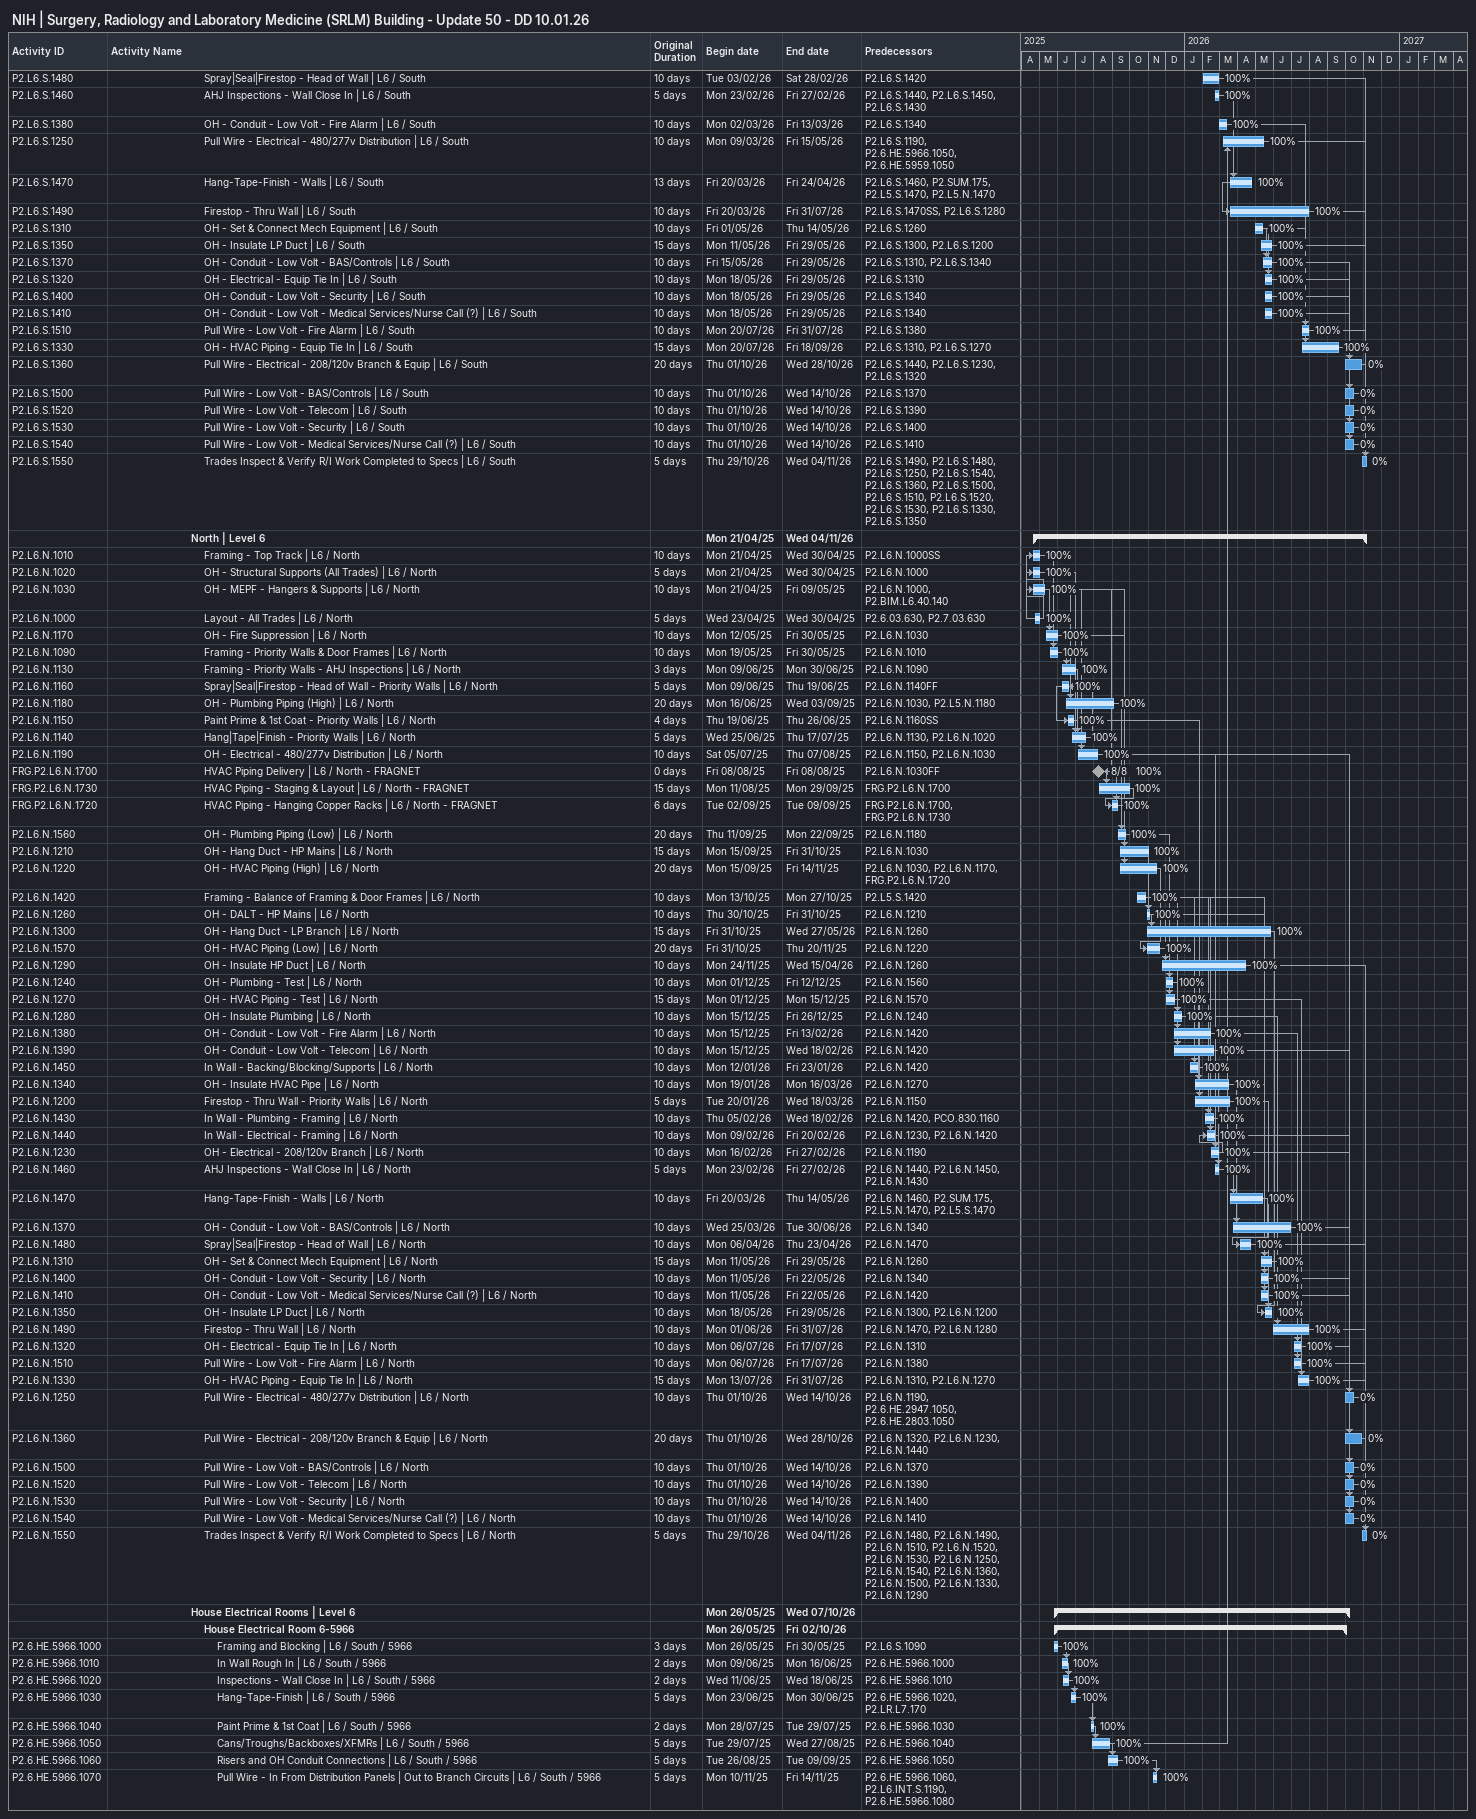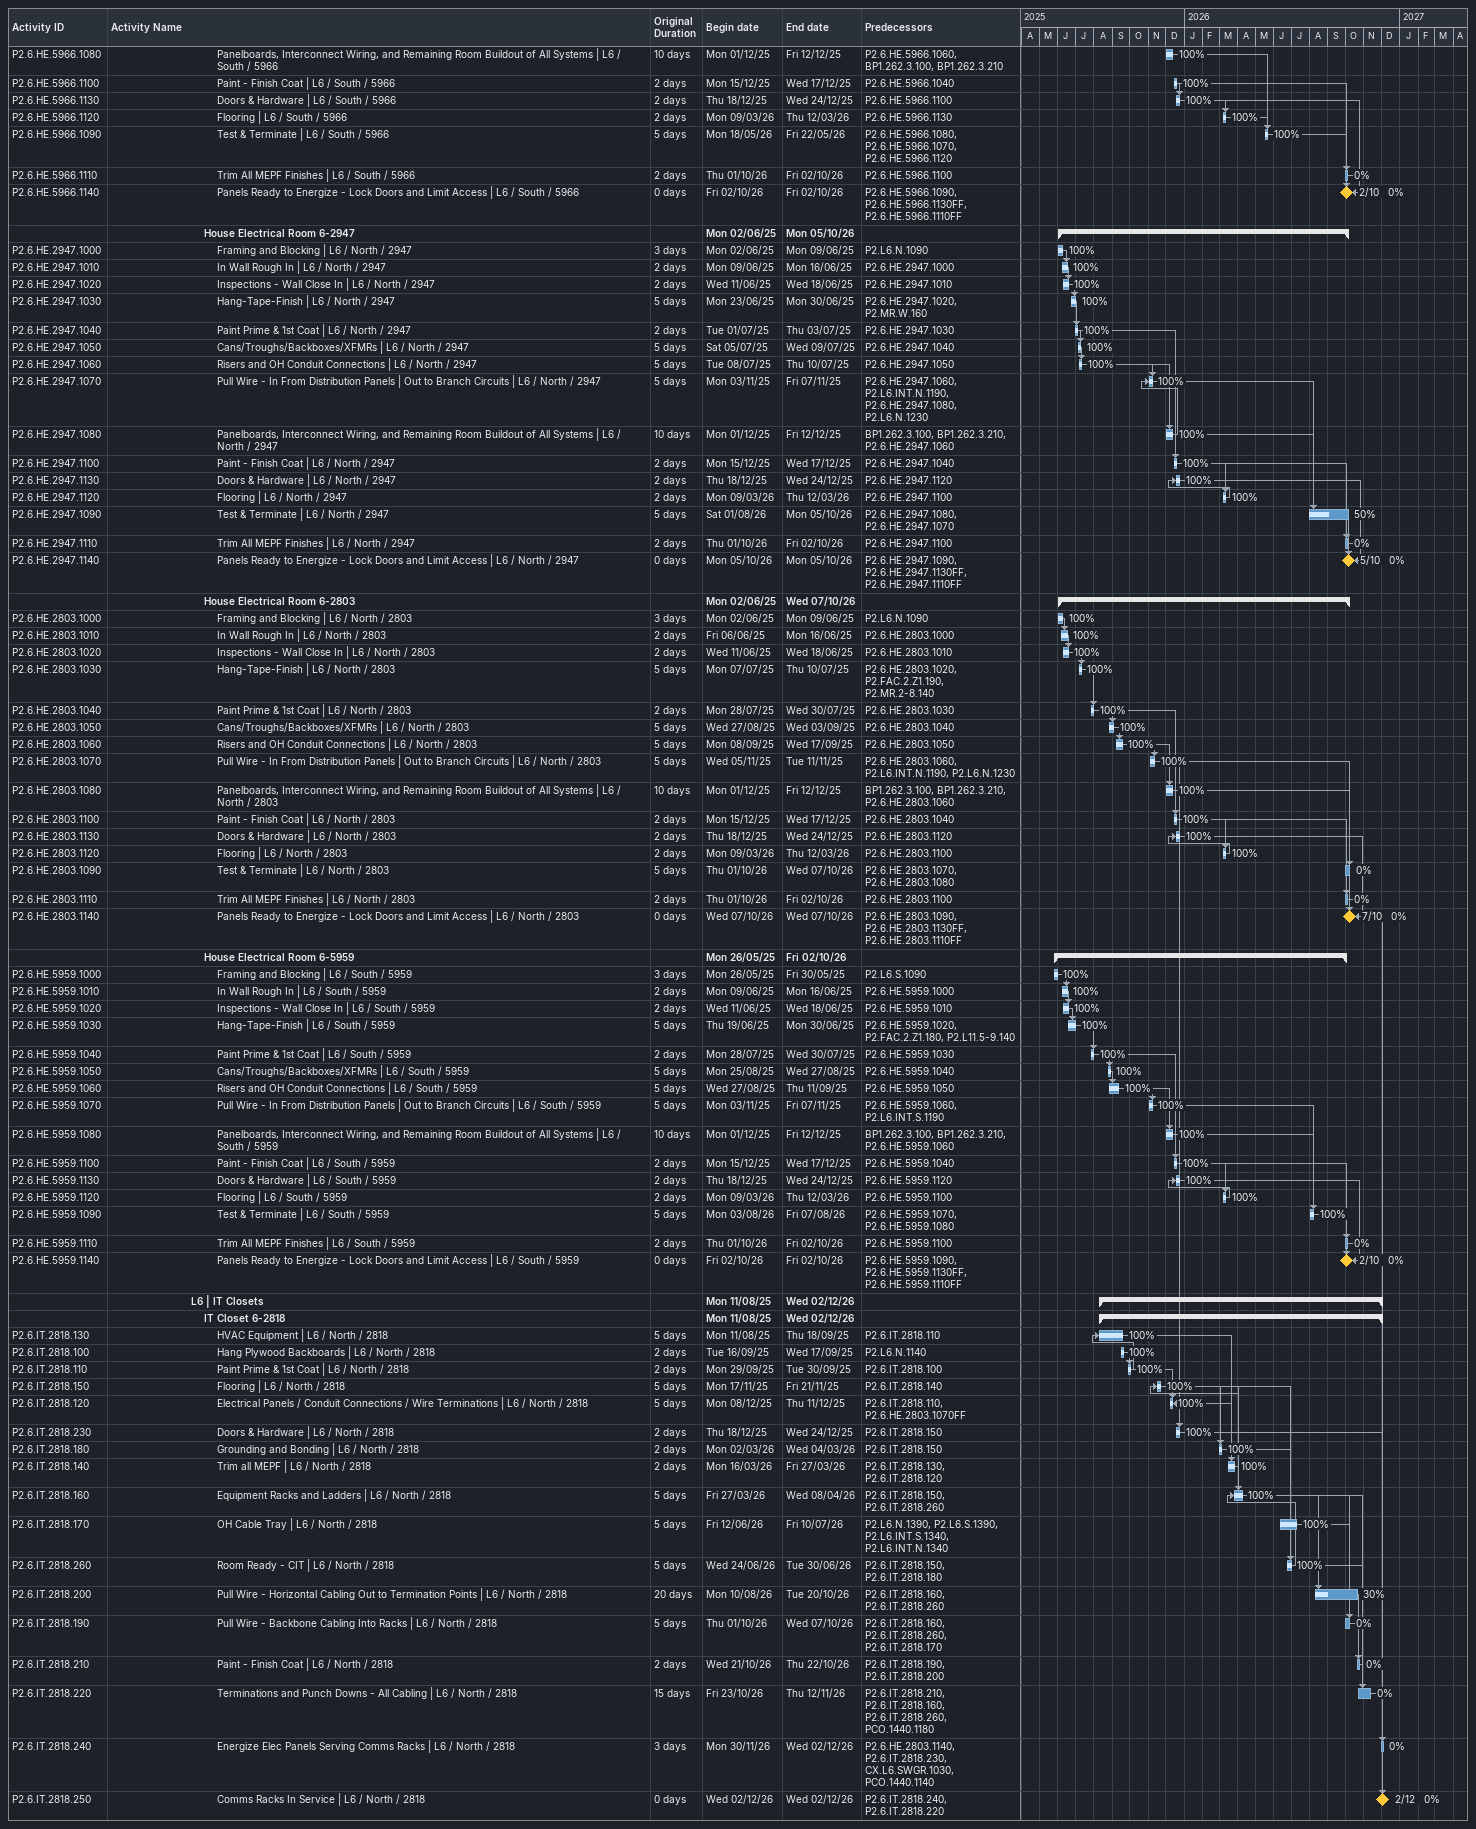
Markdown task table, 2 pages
NIH | Surgery, Radiology and Laboratory Medicine (SRLM) Building - Update 50 - DD 10.01.26

| ID | Level | Task | Original duration | Start | Finish | Predecessors | % complete |
|---|---|---|---|---|---|---|---|
| P2.L6.S.1480 | 8 | Spray\|Seal\|Firestop - Head of Wall \| L6 / South | 10d | 2026-02-03 | 2026-02-28 | P2.L6.S.1420 | 100 |
| P2.L6.S.1460 | 8 | AHJ Inspections - Wall Close In \| L6 / South | 5d | 2026-02-23 | 2026-02-27 | P2.L6.S.1440, P2.L6.S.1450, P2.L6.S.1430 | 100 |
| P2.L6.S.1380 | 8 | OH - Conduit - Low Volt - Fire Alarm \| L6 / South | 10d | 2026-03-02 | 2026-03-13 | P2.L6.S.1340 | 100 |
| P2.L6.S.1250 | 8 | Pull Wire - Electrical - 480/277v Distribution \| L6 / South | 10d | 2026-03-09 | 2026-05-15 | P2.L6.S.1190, P2.6.HE.5966.1050, P2.6.HE.5959.1050 | 100 |
| P2.L6.S.1470 | 8 | Hang-Tape-Finish - Walls \| L6 / South | 13d | 2026-03-20 | 2026-04-24 | P2.L6.S.1460, P2.SUM.175, P2.L5.S.1470, P2.L5.N.1470 | 100 |
| P2.L6.S.1490 | 8 | Firestop - Thru Wall \| L6 / South | 10d | 2026-03-20 | 2026-07-31 | P2.L6.S.1470SS, P2.L6.S.1280 | 100 |
| P2.L6.S.1310 | 8 | OH - Set & Connect Mech Equipment \| L6 / South | 10d | 2026-05-01 | 2026-05-14 | P2.L6.S.1260 | 100 |
| P2.L6.S.1350 | 8 | OH - Insulate LP Duct \| L6 / South | 15d | 2026-05-11 | 2026-05-29 | P2.L6.S.1300, P2.L6.S.1200 | 100 |
| P2.L6.S.1370 | 8 | OH - Conduit - Low Volt - BAS/Controls \| L6 / South | 10d | 2026-05-15 | 2026-05-29 | P2.L6.S.1310, P2.L6.S.1340 | 100 |
| P2.L6.S.1320 | 8 | OH - Electrical - Equip Tie In \| L6 / South | 10d | 2026-05-18 | 2026-05-29 | P2.L6.S.1310 | 100 |
| P2.L6.S.1400 | 8 | OH - Conduit - Low Volt - Security \| L6 / South | 10d | 2026-05-18 | 2026-05-29 | P2.L6.S.1340 | 100 |
| P2.L6.S.1410 | 8 | OH - Conduit - Low Volt - Medical Services/Nurse Call (?) \| L6 / South | 10d | 2026-05-18 | 2026-05-29 | P2.L6.S.1340 | 100 |
| P2.L6.S.1510 | 8 | Pull Wire - Low Volt - Fire Alarm \| L6 / South | 10d | 2026-07-20 | 2026-07-31 | P2.L6.S.1380 | 100 |
| P2.L6.S.1330 | 8 | OH - HVAC Piping - Equip Tie In \| L6 / South | 15d | 2026-07-20 | 2026-09-18 | P2.L6.S.1310, P2.L6.S.1270 | 100 |
| P2.L6.S.1360 | 8 | Pull Wire - Electrical - 208/120v Branch & Equip \| L6 / South | 20d | 2026-10-01 | 2026-10-28 | P2.L6.S.1440, P2.L6.S.1230, P2.L6.S.1320 | 0 |
| P2.L6.S.1500 | 8 | Pull Wire - Low Volt - BAS/Controls \| L6 / South | 10d | 2026-10-01 | 2026-10-14 | P2.L6.S.1370 | 0 |
| P2.L6.S.1520 | 8 | Pull Wire - Low Volt - Telecom \| L6 / South | 10d | 2026-10-01 | 2026-10-14 | P2.L6.S.1390 | 0 |
| P2.L6.S.1530 | 8 | Pull Wire - Low Volt - Security \| L6 / South | 10d | 2026-10-01 | 2026-10-14 | P2.L6.S.1400 | 0 |
| P2.L6.S.1540 | 8 | Pull Wire - Low Volt - Medical Services/Nurse Call (?) \| L6 / South | 10d | 2026-10-01 | 2026-10-14 | P2.L6.S.1410 | 0 |
| P2.L6.S.1550 | 8 | Trades Inspect & Verify R/I Work Completed to Specs \| L6 / South | 5d | 2026-10-29 | 2026-11-04 | P2.L6.S.1490, P2.L6.S.1480, P2.L6.S.1250, P2.L6.S.1540, P2.L6.S.1360, P2.L6.S.1500, P2.L6.S.1510, P2.L6.S.1520, P2.L6.S.1530, P2.L6.S.1330, P2.L6.S.1350 | 0 |
|  | 7 | **North \| Level 6** |  | 2025-04-21 | 2026-11-04 |  |  |
| P2.L6.N.1010 | 8 | Framing - Top Track \| L6 / North | 10d | 2025-04-21 | 2025-04-30 | P2.L6.N.1000SS | 100 |
| P2.L6.N.1020 | 8 | OH - Structural Supports (All Trades) \| L6 / North | 5d | 2025-04-21 | 2025-04-30 | P2.L6.N.1000 | 100 |
| P2.L6.N.1030 | 8 | OH - MEPF - Hangers & Supports \| L6 / North | 10d | 2025-04-21 | 2025-05-09 | P2.L6.N.1000, P2.BIM.L6.40.140 | 100 |
| P2.L6.N.1000 | 8 | Layout - All Trades \| L6 / North | 5d | 2025-04-23 | 2025-04-30 | P2.6.03.630, P2.7.03.630 | 100 |
| P2.L6.N.1170 | 8 | OH - Fire Suppression \| L6 / North | 10d | 2025-05-12 | 2025-05-30 | P2.L6.N.1030 | 100 |
| P2.L6.N.1090 | 8 | Framing - Priority Walls & Door Frames \| L6 / North | 10d | 2025-05-19 | 2025-05-30 | P2.L6.N.1010 | 100 |
| P2.L6.N.1130 | 8 | Framing - Priority Walls - AHJ Inspections \| L6 / North | 3d | 2025-06-09 | 2025-06-30 | P2.L6.N.1090 | 100 |
| P2.L6.N.1160 | 8 | Spray\|Seal\|Firestop - Head of Wall - Priority Walls \| L6 / North | 5d | 2025-06-09 | 2025-06-19 | P2.L6.N.1140FF | 100 |
| P2.L6.N.1180 | 8 | OH - Plumbing Piping (High) \| L6 / North | 20d | 2025-06-16 | 2025-09-03 | P2.L6.N.1030, P2.L5.N.1180 | 100 |
| P2.L6.N.1150 | 8 | Paint Prime & 1st Coat - Priority Walls \| L6 / North | 4d | 2025-06-19 | 2025-06-26 | P2.L6.N.1160SS | 100 |
| P2.L6.N.1140 | 8 | Hang\|Tape\|Finish - Priority Walls \| L6 / North | 5d | 2025-06-25 | 2025-07-17 | P2.L6.N.1130, P2.L6.N.1020 | 100 |
| P2.L6.N.1190 | 8 | OH - Electrical - 480/277v Distribution \| L6 / North | 10d | 2025-07-05 | 2025-08-07 | P2.L6.N.1150, P2.L6.N.1030 | 100 |
| FRG.P2.L6.N.1700 | 8 | HVAC Piping Delivery \| L6 / North - FRAGNET | 0d | 2025-08-08 | 2025-08-08 | P2.L6.N.1030FF | 100 |
| FRG.P2.L6.N.1730 | 8 | HVAC Piping - Staging & Layout \| L6 / North - FRAGNET | 15d | 2025-08-11 | 2025-09-29 | FRG.P2.L6.N.1700 | 100 |
| FRG.P2.L6.N.1720 | 8 | HVAC Piping - Hanging Copper Racks \| L6 / North - FRAGNET | 6d | 2025-09-02 | 2025-09-09 | FRG.P2.L6.N.1700, FRG.P2.L6.N.1730 | 100 |
| P2.L6.N.1560 | 8 | OH - Plumbing Piping (Low) \| L6 / North | 20d | 2025-09-11 | 2025-09-22 | P2.L6.N.1180 | 100 |
| P2.L6.N.1210 | 8 | OH - Hang Duct - HP Mains \| L6 / North | 15d | 2025-09-15 | 2025-10-31 | P2.L6.N.1030 | 100 |
| P2.L6.N.1220 | 8 | OH - HVAC Piping (High) \| L6 / North | 20d | 2025-09-15 | 2025-11-14 | P2.L6.N.1030, P2.L6.N.1170, FRG.P2.L6.N.1720 | 100 |
| P2.L6.N.1420 | 8 | Framing - Balance of Framing & Door Frames \| L6 / North | 10d | 2025-10-13 | 2025-10-27 | P2.L5.S.1420 | 100 |
| P2.L6.N.1260 | 8 | OH - DALT - HP Mains \| L6 / North | 10d | 2025-10-30 | 2025-10-31 | P2.L6.N.1210 | 100 |
| P2.L6.N.1300 | 8 | OH - Hang Duct - LP Branch \| L6 / North | 15d | 2025-10-31 | 2026-05-27 | P2.L6.N.1260 | 100 |
| P2.L6.N.1570 | 8 | OH - HVAC Piping (Low) \| L6 / North | 20d | 2025-10-31 | 2025-11-20 | P2.L6.N.1220 | 100 |
| P2.L6.N.1290 | 8 | OH - Insulate HP Duct \| L6 / North | 10d | 2025-11-24 | 2026-04-15 | P2.L6.N.1260 | 100 |
| P2.L6.N.1240 | 8 | OH - Plumbing - Test \| L6 / North | 10d | 2025-12-01 | 2025-12-12 | P2.L6.N.1560 | 100 |
| P2.L6.N.1270 | 8 | OH - HVAC Piping - Test \| L6 / North | 15d | 2025-12-01 | 2025-12-15 | P2.L6.N.1570 | 100 |
| P2.L6.N.1280 | 8 | OH - Insulate Plumbing \| L6 / North | 10d | 2025-12-15 | 2025-12-26 | P2.L6.N.1240 | 100 |
| P2.L6.N.1380 | 8 | OH - Conduit - Low Volt - Fire Alarm \| L6 / North | 10d | 2025-12-15 | 2026-02-13 | P2.L6.N.1420 | 100 |
| P2.L6.N.1390 | 8 | OH - Conduit - Low Volt - Telecom \| L6 / North | 10d | 2025-12-15 | 2026-02-18 | P2.L6.N.1420 | 100 |
| P2.L6.N.1450 | 8 | In Wall - Backing/Blocking/Supports \| L6 / North | 10d | 2026-01-12 | 2026-01-23 | P2.L6.N.1420 | 100 |
| P2.L6.N.1340 | 8 | OH - Insulate HVAC Pipe \| L6 / North | 10d | 2026-01-19 | 2026-03-16 | P2.L6.N.1270 | 100 |
| P2.L6.N.1200 | 8 | Firestop - Thru Wall - Priority Walls \| L6 / North | 5d | 2026-01-20 | 2026-03-18 | P2.L6.N.1150 | 100 |
| P2.L6.N.1430 | 8 | In Wall - Plumbing - Framing \| L6 / North | 10d | 2026-02-05 | 2026-02-18 | P2.L6.N.1420, PCO.830.1160 | 100 |
| P2.L6.N.1440 | 8 | In Wall - Electrical - Framing \| L6 / North | 10d | 2026-02-09 | 2026-02-20 | P2.L6.N.1230, P2.L6.N.1420 | 100 |
| P2.L6.N.1230 | 8 | OH - Electrical - 208/120v Branch \| L6 / North | 10d | 2026-02-16 | 2026-02-27 | P2.L6.N.1190 | 100 |
| P2.L6.N.1460 | 8 | AHJ Inspections - Wall Close In \| L6 / North | 5d | 2026-02-23 | 2026-02-27 | P2.L6.N.1440, P2.L6.N.1450, P2.L6.N.1430 | 100 |
| P2.L6.N.1470 | 8 | Hang-Tape-Finish - Walls \| L6 / North | 10d | 2026-03-20 | 2026-05-14 | P2.L6.N.1460, P2.SUM.175, P2.L5.N.1470, P2.L5.S.1470 | 100 |
| P2.L6.N.1370 | 8 | OH - Conduit - Low Volt - BAS/Controls \| L6 / North | 10d | 2026-03-25 | 2026-06-30 | P2.L6.N.1340 | 100 |
| P2.L6.N.1480 | 8 | Spray\|Seal\|Firestop - Head of Wall \| L6 / North | 10d | 2026-04-06 | 2026-04-23 | P2.L6.N.1470 | 100 |
| P2.L6.N.1310 | 8 | OH - Set & Connect Mech Equipment \| L6 / North | 15d | 2026-05-11 | 2026-05-29 | P2.L6.N.1260 | 100 |
| P2.L6.N.1400 | 8 | OH - Conduit - Low Volt - Security \| L6 / North | 10d | 2026-05-11 | 2026-05-22 | P2.L6.N.1340 | 100 |
| P2.L6.N.1410 | 8 | OH - Conduit - Low Volt - Medical Services/Nurse Call (?) \| L6 / North | 10d | 2026-05-11 | 2026-05-22 | P2.L6.N.1420 | 100 |
| P2.L6.N.1350 | 8 | OH - Insulate LP Duct \| L6 / North | 10d | 2026-05-18 | 2026-05-29 | P2.L6.N.1300, P2.L6.N.1200 | 100 |
| P2.L6.N.1490 | 8 | Firestop - Thru Wall \| L6 / North | 10d | 2026-06-01 | 2026-07-31 | P2.L6.N.1470, P2.L6.N.1280 | 100 |
| P2.L6.N.1320 | 8 | OH - Electrical - Equip Tie In \| L6 / North | 10d | 2026-07-06 | 2026-07-17 | P2.L6.N.1310 | 100 |
| P2.L6.N.1510 | 8 | Pull Wire - Low Volt - Fire Alarm \| L6 / North | 10d | 2026-07-06 | 2026-07-17 | P2.L6.N.1380 | 100 |
| P2.L6.N.1330 | 8 | OH - HVAC Piping - Equip Tie In \| L6 / North | 15d | 2026-07-13 | 2026-07-31 | P2.L6.N.1310, P2.L6.N.1270 | 100 |
| P2.L6.N.1250 | 8 | Pull Wire - Electrical - 480/277v Distribution \| L6 / North | 10d | 2026-10-01 | 2026-10-14 | P2.L6.N.1190, P2.6.HE.2947.1050, P2.6.HE.2803.1050 | 0 |
| P2.L6.N.1360 | 8 | Pull Wire - Electrical - 208/120v Branch & Equip \| L6 / North | 20d | 2026-10-01 | 2026-10-28 | P2.L6.N.1320, P2.L6.N.1230, P2.L6.N.1440 | 0 |
| P2.L6.N.1500 | 8 | Pull Wire - Low Volt - BAS/Controls \| L6 / North | 10d | 2026-10-01 | 2026-10-14 | P2.L6.N.1370 | 0 |
| P2.L6.N.1520 | 8 | Pull Wire - Low Volt - Telecom \| L6 / North | 10d | 2026-10-01 | 2026-10-14 | P2.L6.N.1390 | 0 |
| P2.L6.N.1530 | 8 | Pull Wire - Low Volt - Security \| L6 / North | 10d | 2026-10-01 | 2026-10-14 | P2.L6.N.1400 | 0 |
| P2.L6.N.1540 | 8 | Pull Wire - Low Volt - Medical Services/Nurse Call (?) \| L6 / North | 10d | 2026-10-01 | 2026-10-14 | P2.L6.N.1410 | 0 |
| P2.L6.N.1550 | 8 | Trades Inspect & Verify R/I Work Completed to Specs \| L6 / North | 5d | 2026-10-29 | 2026-11-04 | P2.L6.N.1480, P2.L6.N.1490, P2.L6.N.1510, P2.L6.N.1520, P2.L6.N.1530, P2.L6.N.1250, P2.L6.N.1540, P2.L6.N.1360, P2.L6.N.1500, P2.L6.N.1330, P2.L6.N.1290 | 0 |
|  | 7 | **House Electrical Rooms \| Level 6** |  | 2025-05-26 | 2026-10-07 |  |  |
|  | 8 | **House Electrical Room 6-5966** |  | 2025-05-26 | 2026-10-02 |  |  |
| P2.6.HE.5966.1000 | 9 | Framing and Blocking \| L6 / South / 5966 | 3d | 2025-05-26 | 2025-05-30 | P2.L6.S.1090 | 100 |
| P2.6.HE.5966.1010 | 9 | In Wall Rough In \| L6 / South / 5966 | 2d | 2025-06-09 | 2025-06-16 | P2.6.HE.5966.1000 | 100 |
| P2.6.HE.5966.1020 | 9 | Inspections - Wall Close In \| L6 / South / 5966 | 2d | 2025-06-11 | 2025-06-18 | P2.6.HE.5966.1010 | 100 |
| P2.6.HE.5966.1030 | 9 | Hang-Tape-Finish \| L6 / South / 5966 | 5d | 2025-06-23 | 2025-06-30 | P2.6.HE.5966.1020, P2.LR.L7.170 | 100 |
| P2.6.HE.5966.1040 | 9 | Paint Prime & 1st Coat \| L6 / South / 5966 | 2d | 2025-07-28 | 2025-07-29 | P2.6.HE.5966.1030 | 100 |
| P2.6.HE.5966.1050 | 9 | Cans/Troughs/Backboxes/XFMRs \| L6 / South / 5966 | 5d | 2025-07-29 | 2025-08-27 | P2.6.HE.5966.1040 | 100 |
| P2.6.HE.5966.1060 | 9 | Risers and OH Conduit Connections \| L6 / South / 5966 | 5d | 2025-08-26 | 2025-09-09 | P2.6.HE.5966.1050 | 100 |
| P2.6.HE.5966.1070 | 9 | Pull Wire - In From Distribution Panels \| Out to Branch Circuits \| L6 / South / 5966 | 5d | 2025-11-10 | 2025-11-14 | P2.6.HE.5966.1060, P2.L6.INT.S.1190, P2.6.HE.5966.1080 | 100 |
| P2.6.HE.5966.1080 | 9 | Panelboards, Interconnect Wiring, and Remaining Room Buildout of All Systems \| L6 / South / 5966 | 10d | 2025-12-01 | 2025-12-12 | P2.6.HE.5966.1060, BP1.262.3.100, BP1.262.3.210 | 100 |
| P2.6.HE.5966.1100 | 9 | Paint - Finish Coat \| L6 / South / 5966 | 2d | 2025-12-15 | 2025-12-17 | P2.6.HE.5966.1040 | 100 |
| P2.6.HE.5966.1130 | 9 | Doors & Hardware \| L6 / South / 5966 | 2d | 2025-12-18 | 2025-12-24 | P2.6.HE.5966.1100 | 100 |
| P2.6.HE.5966.1120 | 9 | Flooring \| L6 / South / 5966 | 2d | 2026-03-09 | 2026-03-12 | P2.6.HE.5966.1130 | 100 |
| P2.6.HE.5966.1090 | 9 | Test & Terminate \| L6 / South / 5966 | 5d | 2026-05-18 | 2026-05-22 | P2.6.HE.5966.1080, P2.6.HE.5966.1070, P2.6.HE.5966.1120 | 100 |
| P2.6.HE.5966.1110 | 9 | Trim All MEPF Finishes \| L6 / South / 5966 | 2d | 2026-10-01 | 2026-10-02 | P2.6.HE.5966.1100 | 0 |
| P2.6.HE.5966.1140 | 9 | Panels Ready to Energize - Lock Doors and Limit Access \| L6 / South / 5966 | 0d | 2026-10-02 | 2026-10-02 | P2.6.HE.5966.1090, P2.6.HE.5966.1130FF, P2.6.HE.5966.1110FF | 0 |
|  | 8 | **House Electrical Room 6-2947** |  | 2025-06-02 | 2026-10-05 |  |  |
| P2.6.HE.2947.1000 | 9 | Framing and Blocking \| L6 / North / 2947 | 3d | 2025-06-02 | 2025-06-09 | P2.L6.N.1090 | 100 |
| P2.6.HE.2947.1010 | 9 | In Wall Rough In \| L6 / North / 2947 | 2d | 2025-06-09 | 2025-06-16 | P2.6.HE.2947.1000 | 100 |
| P2.6.HE.2947.1020 | 9 | Inspections - Wall Close In \| L6 / North / 2947 | 2d | 2025-06-11 | 2025-06-18 | P2.6.HE.2947.1010 | 100 |
| P2.6.HE.2947.1030 | 9 | Hang-Tape-Finish \| L6 / North / 2947 | 5d | 2025-06-23 | 2025-06-30 | P2.6.HE.2947.1020, P2.MR.W.160 | 100 |
| P2.6.HE.2947.1040 | 9 | Paint Prime & 1st Coat \| L6 / North / 2947 | 2d | 2025-07-01 | 2025-07-03 | P2.6.HE.2947.1030 | 100 |
| P2.6.HE.2947.1050 | 9 | Cans/Troughs/Backboxes/XFMRs \| L6 / North / 2947 | 5d | 2025-07-05 | 2025-07-09 | P2.6.HE.2947.1040 | 100 |
| P2.6.HE.2947.1060 | 9 | Risers and OH Conduit Connections \| L6 / North / 2947 | 5d | 2025-07-08 | 2025-07-10 | P2.6.HE.2947.1050 | 100 |
| P2.6.HE.2947.1070 | 9 | Pull Wire - In From Distribution Panels \| Out to Branch Circuits \| L6 / North / 2947 | 5d | 2025-11-03 | 2025-11-07 | P2.6.HE.2947.1060, P2.L6.INT.N.1190, P2.6.HE.2947.1080, P2.L6.N.1230 | 100 |
| P2.6.HE.2947.1080 | 9 | Panelboards, Interconnect Wiring, and Remaining Room Buildout of All Systems \| L6 / North / 2947 | 10d | 2025-12-01 | 2025-12-12 | BP1.262.3.100, BP1.262.3.210, P2.6.HE.2947.1060 | 100 |
| P2.6.HE.2947.1100 | 9 | Paint - Finish Coat \| L6 / North / 2947 | 2d | 2025-12-15 | 2025-12-17 | P2.6.HE.2947.1040 | 100 |
| P2.6.HE.2947.1130 | 9 | Doors & Hardware \| L6 / North / 2947 | 2d | 2025-12-18 | 2025-12-24 | P2.6.HE.2947.1120 | 100 |
| P2.6.HE.2947.1120 | 9 | Flooring \| L6 / North / 2947 | 2d | 2026-03-09 | 2026-03-12 | P2.6.HE.2947.1100 | 100 |
| P2.6.HE.2947.1090 | 9 | Test & Terminate \| L6 / North / 2947 | 5d | 2026-08-01 | 2026-10-05 | P2.6.HE.2947.1080, P2.6.HE.2947.1070 | 50 |
| P2.6.HE.2947.1110 | 9 | Trim All MEPF Finishes \| L6 / North / 2947 | 2d | 2026-10-01 | 2026-10-02 | P2.6.HE.2947.1100 | 0 |
| P2.6.HE.2947.1140 | 9 | Panels Ready to Energize - Lock Doors and Limit Access \| L6 / North / 2947 | 0d | 2026-10-05 | 2026-10-05 | P2.6.HE.2947.1090, P2.6.HE.2947.1130FF, P2.6.HE.2947.1110FF | 0 |
|  | 8 | **House Electrical Room 6-2803** |  | 2025-06-02 | 2026-10-07 |  |  |
| P2.6.HE.2803.1000 | 9 | Framing and Blocking \| L6 / North / 2803 | 3d | 2025-06-02 | 2025-06-09 | P2.L6.N.1090 | 100 |
| P2.6.HE.2803.1010 | 9 | In Wall Rough In \| L6 / North / 2803 | 2d | 2025-06-06 | 2025-06-16 | P2.6.HE.2803.1000 | 100 |
| P2.6.HE.2803.1020 | 9 | Inspections - Wall Close In \| L6 / North / 2803 | 2d | 2025-06-11 | 2025-06-18 | P2.6.HE.2803.1010 | 100 |
| P2.6.HE.2803.1030 | 9 | Hang-Tape-Finish \| L6 / North / 2803 | 5d | 2025-07-07 | 2025-07-10 | P2.6.HE.2803.1020, P2.FAC.2.Z1.190, P2.MR.2-8.140 | 100 |
| P2.6.HE.2803.1040 | 9 | Paint Prime & 1st Coat \| L6 / North / 2803 | 2d | 2025-07-28 | 2025-07-30 | P2.6.HE.2803.1030 | 100 |
| P2.6.HE.2803.1050 | 9 | Cans/Troughs/Backboxes/XFMRs \| L6 / North / 2803 | 5d | 2025-08-27 | 2025-09-03 | P2.6.HE.2803.1040 | 100 |
| P2.6.HE.2803.1060 | 9 | Risers and OH Conduit Connections \| L6 / North / 2803 | 5d | 2025-09-08 | 2025-09-17 | P2.6.HE.2803.1050 | 100 |
| P2.6.HE.2803.1070 | 9 | Pull Wire - In From Distribution Panels \| Out to Branch Circuits \| L6 / North / 2803 | 5d | 2025-11-05 | 2025-11-11 | P2.6.HE.2803.1060, P2.L6.INT.N.1190, P2.L6.N.1230 | 100 |
| P2.6.HE.2803.1080 | 9 | Panelboards, Interconnect Wiring, and Remaining Room Buildout of All Systems \| L6 / North / 2803 | 10d | 2025-12-01 | 2025-12-12 | BP1.262.3.100, BP1.262.3.210, P2.6.HE.2803.1060 | 100 |
| P2.6.HE.2803.1100 | 9 | Paint - Finish Coat \| L6 / North / 2803 | 2d | 2025-12-15 | 2025-12-17 | P2.6.HE.2803.1040 | 100 |
| P2.6.HE.2803.1130 | 9 | Doors & Hardware \| L6 / North / 2803 | 2d | 2025-12-18 | 2025-12-24 | P2.6.HE.2803.1120 | 100 |
| P2.6.HE.2803.1120 | 9 | Flooring \| L6 / North / 2803 | 2d | 2026-03-09 | 2026-03-12 | P2.6.HE.2803.1100 | 100 |
| P2.6.HE.2803.1090 | 9 | Test & Terminate \| L6 / North / 2803 | 5d | 2026-10-01 | 2026-10-07 | P2.6.HE.2803.1070, P2.6.HE.2803.1080 | 0 |
| P2.6.HE.2803.1110 | 9 | Trim All MEPF Finishes \| L6 / North / 2803 | 2d | 2026-10-01 | 2026-10-02 | P2.6.HE.2803.1100 | 0 |
| P2.6.HE.2803.1140 | 9 | Panels Ready to Energize - Lock Doors and Limit Access \| L6 / North / 2803 | 0d | 2026-10-07 | 2026-10-07 | P2.6.HE.2803.1090, P2.6.HE.2803.1130FF, P2.6.HE.2803.1110FF | 0 |
|  | 8 | **House Electrical Room 6-5959** |  | 2025-05-26 | 2026-10-02 |  |  |
| P2.6.HE.5959.1000 | 9 | Framing and Blocking \| L6 / South / 5959 | 3d | 2025-05-26 | 2025-05-30 | P2.L6.S.1090 | 100 |
| P2.6.HE.5959.1010 | 9 | In Wall Rough In \| L6 / South / 5959 | 2d | 2025-06-09 | 2025-06-16 | P2.6.HE.5959.1000 | 100 |
| P2.6.HE.5959.1020 | 9 | Inspections - Wall Close In \| L6 / South / 5959 | 2d | 2025-06-11 | 2025-06-18 | P2.6.HE.5959.1010 | 100 |
| P2.6.HE.5959.1030 | 9 | Hang-Tape-Finish \| L6 / South / 5959 | 5d | 2025-06-19 | 2025-06-30 | P2.6.HE.5959.1020, P2.FAC.2.Z1.180, P2.L11.5-9.140 | 100 |
| P2.6.HE.5959.1040 | 9 | Paint Prime & 1st Coat \| L6 / South / 5959 | 2d | 2025-07-28 | 2025-07-30 | P2.6.HE.5959.1030 | 100 |
| P2.6.HE.5959.1050 | 9 | Cans/Troughs/Backboxes/XFMRs \| L6 / South / 5959 | 5d | 2025-08-25 | 2025-08-27 | P2.6.HE.5959.1040 | 100 |
| P2.6.HE.5959.1060 | 9 | Risers and OH Conduit Connections \| L6 / South / 5959 | 5d | 2025-08-27 | 2025-09-11 | P2.6.HE.5959.1050 | 100 |
| P2.6.HE.5959.1070 | 9 | Pull Wire - In From Distribution Panels \| Out to Branch Circuits \| L6 / South / 5959 | 5d | 2025-11-03 | 2025-11-07 | P2.6.HE.5959.1060, P2.L6.INT.S.1190 | 100 |
| P2.6.HE.5959.1080 | 9 | Panelboards, Interconnect Wiring, and Remaining Room Buildout of All Systems \| L6 / South / 5959 | 10d | 2025-12-01 | 2025-12-12 | BP1.262.3.100, BP1.262.3.210, P2.6.HE.5959.1060 | 100 |
| P2.6.HE.5959.1100 | 9 | Paint - Finish Coat \| L6 / South / 5959 | 2d | 2025-12-15 | 2025-12-17 | P2.6.HE.5959.1040 | 100 |
| P2.6.HE.5959.1130 | 9 | Doors & Hardware \| L6 / South / 5959 | 2d | 2025-12-18 | 2025-12-24 | P2.6.HE.5959.1120 | 100 |
| P2.6.HE.5959.1120 | 9 | Flooring \| L6 / South / 5959 | 2d | 2026-03-09 | 2026-03-12 | P2.6.HE.5959.1100 | 100 |
| P2.6.HE.5959.1090 | 9 | Test & Terminate \| L6 / South / 5959 | 5d | 2026-08-03 | 2026-08-07 | P2.6.HE.5959.1070, P2.6.HE.5959.1080 | 100 |
| P2.6.HE.5959.1110 | 9 | Trim All MEPF Finishes \| L6 / South / 5959 | 2d | 2026-10-01 | 2026-10-02 | P2.6.HE.5959.1100 | 0 |
| P2.6.HE.5959.1140 | 9 | Panels Ready to Energize - Lock Doors and Limit Access \| L6 / South / 5959 | 0d | 2026-10-02 | 2026-10-02 | P2.6.HE.5959.1090, P2.6.HE.5959.1130FF, P2.6.HE.5959.1110FF | 0 |
|  | 7 | **L6 \| IT Closets** |  | 2025-08-11 | 2026-12-02 |  |  |
|  | 8 | **IT Closet 6-2818** |  | 2025-08-11 | 2026-12-02 |  |  |
| P2.6.IT.2818.130 | 9 | HVAC Equipment \| L6 / North / 2818 | 5d | 2025-08-11 | 2025-09-18 | P2.6.IT.2818.110 | 100 |
| P2.6.IT.2818.100 | 9 | Hang Plywood Backboards \| L6 / North / 2818 | 2d | 2025-09-16 | 2025-09-17 | P2.L6.N.1140 | 100 |
| P2.6.IT.2818.110 | 9 | Paint Prime & 1st Coat \| L6 / North / 2818 | 2d | 2025-09-29 | 2025-09-30 | P2.6.IT.2818.100 | 100 |
| P2.6.IT.2818.150 | 9 | Flooring \| L6 / North / 2818 | 5d | 2025-11-17 | 2025-11-21 | P2.6.IT.2818.140 | 100 |
| P2.6.IT.2818.120 | 9 | Electrical Panels / Conduit Connections / Wire Terminations \| L6 / North / 2818 | 5d | 2025-12-08 | 2025-12-11 | P2.6.IT.2818.110, P2.6.HE.2803.1070FF | 100 |
| P2.6.IT.2818.230 | 9 | Doors & Hardware \| L6 / North / 2818 | 2d | 2025-12-18 | 2025-12-24 | P2.6.IT.2818.150 | 100 |
| P2.6.IT.2818.180 | 9 | Grounding and Bonding \| L6 / North / 2818 | 2d | 2026-03-02 | 2026-03-04 | P2.6.IT.2818.150 | 100 |
| P2.6.IT.2818.140 | 9 | Trim all MEPF \| L6 / North / 2818 | 2d | 2026-03-16 | 2026-03-27 | P2.6.IT.2818.130, P2.6.IT.2818.120 | 100 |
| P2.6.IT.2818.160 | 9 | Equipment Racks and Ladders \| L6 / North / 2818 | 5d | 2026-03-27 | 2026-04-08 | P2.6.IT.2818.150, P2.6.IT.2818.260 | 100 |
| P2.6.IT.2818.170 | 9 | OH Cable Tray \| L6 / North / 2818 | 5d | 2026-06-12 | 2026-07-10 | P2.L6.N.1390, P2.L6.S.1390, P2.L6.INT.S.1340, P2.L6.INT.N.1340 | 100 |
| P2.6.IT.2818.260 | 9 | Room Ready - CIT \| L6 / North / 2818 | 5d | 2026-06-24 | 2026-06-30 | P2.6.IT.2818.150, P2.6.IT.2818.180 | 100 |
| P2.6.IT.2818.200 | 9 | Pull Wire - Horizontal Cabling Out to Termination Points \| L6 / North / 2818 | 20d | 2026-08-10 | 2026-10-20 | P2.6.IT.2818.160, P2.6.IT.2818.260 | 30 |
| P2.6.IT.2818.190 | 9 | Pull Wire - Backbone Cabling Into Racks \| L6 / North / 2818 | 5d | 2026-10-01 | 2026-10-07 | P2.6.IT.2818.160, P2.6.IT.2818.260, P2.6.IT.2818.170 | 0 |
| P2.6.IT.2818.210 | 9 | Paint - Finish Coat \| L6 / North / 2818 | 2d | 2026-10-21 | 2026-10-22 | P2.6.IT.2818.190, P2.6.IT.2818.200 | 0 |
| P2.6.IT.2818.220 | 9 | Terminations and Punch Downs - All Cabling \| L6 / North / 2818 | 15d | 2026-10-23 | 2026-11-12 | P2.6.IT.2818.210, P2.6.IT.2818.160, P2.6.IT.2818.260, PCO.1440.1180 | 0 |
| P2.6.IT.2818.240 | 9 | Energize Elec Panels Serving Comms Racks \| L6 / North / 2818 | 3d | 2026-11-30 | 2026-12-02 | P2.6.HE.2803.1140, P2.6.IT.2818.230, CX.L6.SWGR.1030, PCO.1440.1140 | 0 |
| P2.6.IT.2818.250 | 9 | Comms Racks In Service \| L6 / North / 2818 | 0d | 2026-12-02 | 2026-12-02 | P2.6.IT.2818.240, P2.6.IT.2818.220 | 0 |
